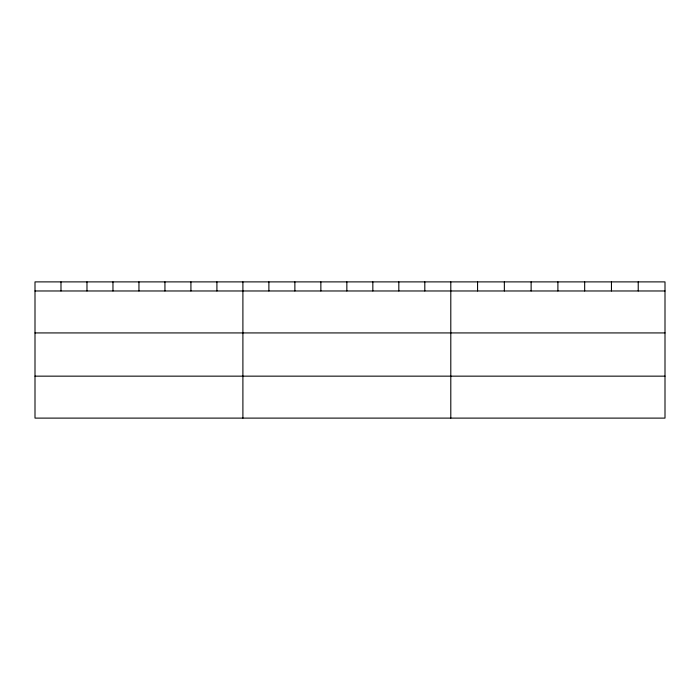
<?xml version="1.0" encoding="UTF-8"?>
<svg xmlns="http://www.w3.org/2000/svg" width="700" height="700" viewBox="0 0 700 700"><rect width="100%" height="100%" fill="white"/><g stroke="black" fill="none" stroke-linecap="round" stroke-linejoin="round"><path stroke-width="1.05" d="M665 332.929L665 281.89L35 281.89L35 418.11L665 418.11L665 332.929L35 332.929M35 290.973L665 290.973M35 376.154L665 376.154M638.225 281.89L638.225 290.973M611.45 281.89L611.45 290.973M584.675 281.89L584.675 290.973M557.9 281.89L557.9 290.973M531.125 281.89L531.125 290.973M504.35 281.89L504.35 290.973M477.575 281.89L477.575 290.973M450.8 281.89L450.8 418.11M424.812 281.89L424.812 290.973M398.825 281.89L398.825 290.973M372.838 281.89L372.838 290.973M346.85 281.89L346.85 290.973M320.863 281.89L320.863 290.973M294.875 281.89L294.875 290.973M268.887 281.89L268.887 290.973M242.9 281.89L242.9 418.11M216.912 281.89L216.912 290.973M190.925 281.89L190.925 290.973M164.938 281.89L164.938 290.973M138.95 281.89L138.95 290.973M112.962 281.89L112.962 290.973M86.975 281.89L86.975 290.973M60.988 281.89L60.988 290.973"/></g></svg>
